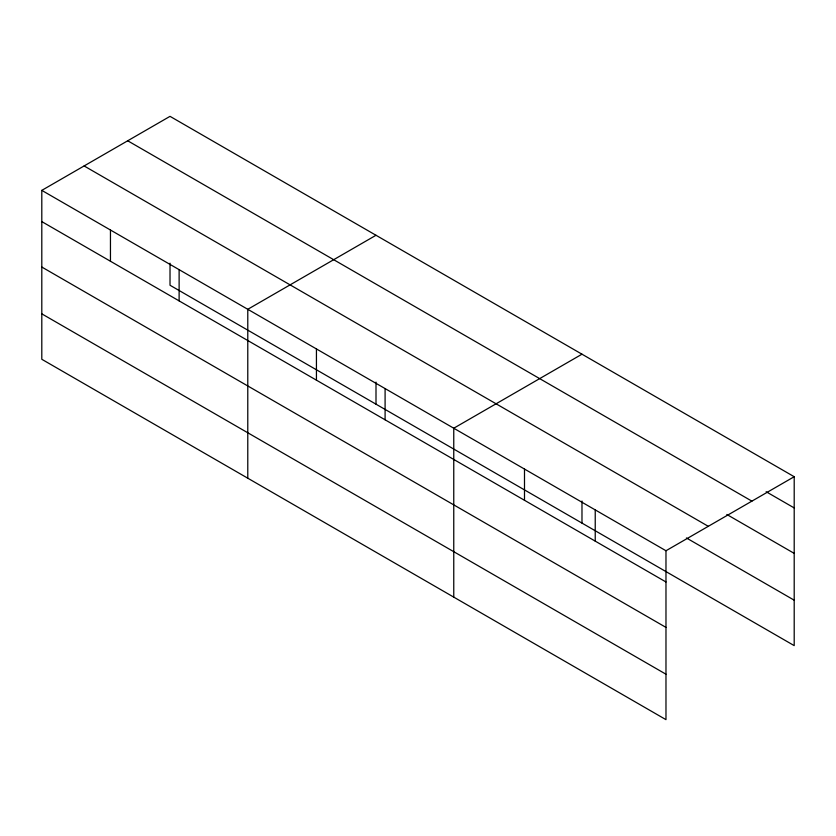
<?xml version="1.0" encoding="UTF-8"?>
<svg xmlns="http://www.w3.org/2000/svg" width="836" height="836" viewBox="0 0 836 836"><rect width="100%" height="100%" fill="white"/><g stroke="black" fill="none" stroke-linecap="round" stroke-linejoin="round"><path stroke-width="1.25" d="M665.978 627.397L665.978 550.746L41.8 190.378L41.8 359.281L665.978 719.65L665.978 627.397L41.8 267.039M170.021 263.183L170.021 285.254L794.2 645.622L794.2 476.719L170.021 116.35L41.8 190.378M376.001 235.271L247.78 309.299L247.78 478.202M581.981 354.192L453.76 428.22L453.76 597.123M665.978 550.746L794.2 476.719M766.131 491.725L794.2 507.933M127.709 140.782L751.888 501.14M726.829 514.474L794.2 553.369M84.112 165.946L708.291 526.314M686.408 537.956L794.2 600.185M41.8 221.603L665.978 581.971M41.8 313.845L665.978 674.213M595.232 509.908L595.232 541.122M581.981 501.025L581.981 523.096M524.496 469.059L524.496 500.283M385.093 388.583L385.093 419.797M376.001 382.104L376.001 404.175M316.436 348.936L316.436 380.161M179.123 269.662L179.123 300.876M110.456 230.015L110.456 261.24"/></g></svg>
